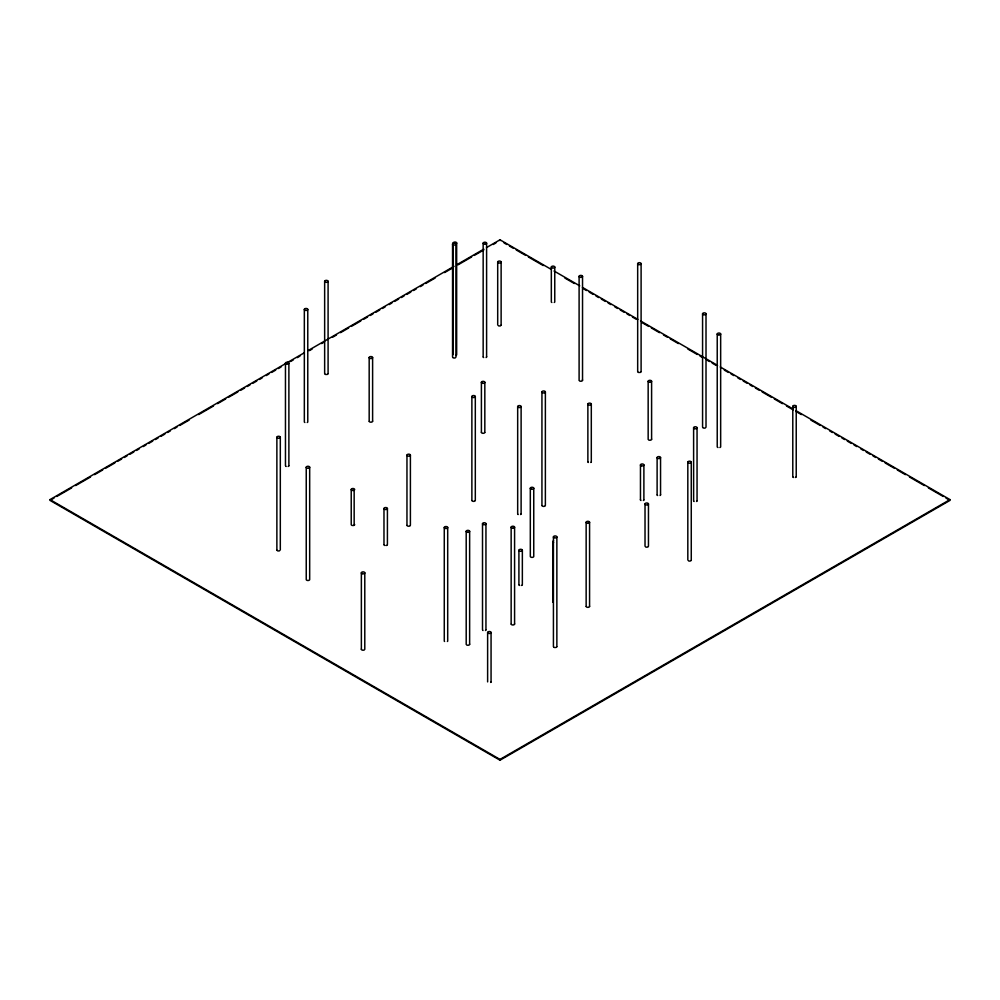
<?xml version="1.0" encoding="UTF-8"?>
<svg xmlns="http://www.w3.org/2000/svg" width="1000" height="1000" viewBox="0 0 1000 1000"><rect width="100%" height="100%" fill="white"/><g stroke="black" fill="none" stroke-linecap="round" stroke-linejoin="round"><path stroke-width="1.5" d="M795.95 410.662L950 499.613L950 500.387L500 760.2L50 500.387L50 499.613L304.05 352.938M308.113 350.588L454.05 266.325M456.763 264.775L483.787 249.163M486.488 247.6L500 239.8L551.35 269.45M51.35 499.613L54.05 498.05M56.762 496.488L71.625 487.912M75.675 485.562L90.538 476.987M94.6 474.65L102.7 469.963M105.4 468.4L114.862 462.938M117.562 461.388L121.625 459.038M124.325 457.475L127.025 455.925M129.725 454.363L133.787 452.025M136.488 450.462L139.188 448.9M143.238 446.562L145.95 445M148.65 443.438L152.7 441.1M155.4 439.538L158.112 437.975M160.812 436.413L164.862 434.075M167.562 432.512L170.275 430.95M174.325 428.612L177.025 427.05M179.725 425.487L189.188 420.037M198.65 414.575L213.512 405.988M217.562 403.65L225.675 398.963M228.375 397.4L237.838 391.95M240.538 390.387L244.6 388.038M247.3 386.488L250 384.925M252.7 383.363L256.762 381.025M259.462 379.462L262.162 377.9M266.212 375.562L268.925 374M271.625 372.438L275.675 370.1M278.375 368.537L281.075 366.975M290.538 361.512L293.238 359.963M297.3 357.612L300 356.05M309.462 350.6L312.162 349.038M321.625 343.575L324.325 342.013M332.438 337.325L336.488 334.988M340.538 332.65L348.65 327.962M351.35 326.413L360.812 320.95M363.512 319.387L367.562 317.05M370.275 315.487L372.975 313.925M375.675 312.362L379.725 310.025M382.438 308.463L385.138 306.9M389.188 304.562L391.887 303M394.6 301.438L398.65 299.1M401.35 297.538L404.05 295.975M406.763 294.425L410.812 292.075M413.512 290.525L416.213 288.962M420.275 286.613L422.975 285.062M425.675 283.5L435.138 278.038M444.6 272.575L452.7 267.887M458.113 264.775L471.625 256.975M474.325 255.413L483.787 249.95M493.237 244.488L495.95 242.925M50 499.613L500 759.412L950 499.613M554.05 271.012L579.725 285.837M582.438 287.4L637.837 319.387M640.537 320.938L717.562 365.412M720.275 366.975L793.238 409.1M504.05 242.925L506.763 244.488M509.462 246.05L513.513 248.388M516.213 249.95L525.675 255.413M528.375 256.975L543.237 265.55M564.862 278.038L574.325 283.5M583.787 288.962L586.487 290.525M589.188 292.075L593.237 294.425M595.95 295.975L598.65 297.538M601.35 299.1L605.4 301.438M608.112 303L610.812 304.562M614.862 306.9L617.562 308.463M620.275 310.025L624.325 312.362M627.025 313.925L629.725 315.487M632.438 317.05L636.487 319.387M641.888 322.512L648.65 326.413M651.35 327.962L659.463 332.65M663.512 334.988L667.562 337.325M670.275 338.888L678.375 343.575M687.837 349.038L697.3 354.5M700 356.05L702.7 357.612M706.762 359.963L709.463 361.512M712.163 363.075L716.213 365.412M724.325 370.1L728.375 372.438M731.075 374L733.787 375.562M737.837 377.9L740.537 379.462M743.238 381.025L747.3 383.363M750 384.925L752.7 386.488M755.4 388.038L759.463 390.387M762.163 391.95L771.625 397.4M774.325 398.963L782.438 403.65M786.488 405.988L793.238 409.888M795.95 411.45L801.35 414.575M810.812 420.037L820.275 425.487M822.975 427.05L825.675 428.612M829.725 430.95L832.438 432.512M835.138 434.075L839.188 436.413M841.888 437.975L844.6 439.538M847.3 441.1L851.35 443.438M854.05 445L856.762 446.562M860.812 448.9L863.512 450.462M866.213 452.025L870.275 454.363M872.975 455.925L875.675 457.475M878.375 459.038L882.438 461.388M885.138 462.938L894.6 468.4M897.3 469.963L905.4 474.65M909.463 476.987L924.325 485.562M928.375 487.912L943.238 496.488M945.95 498.05L948.65 499.613M796.225 406.375L796.225 476.662M792.788 406.375L792.788 476.662M720.662 334.025L720.662 446.688A1.713 0.988 0 0 1 719.912 447.5M717.225 334.025L717.225 446.688A1.713 0.988 0 0 0 717.962 447.5M706.012 313.837A1.713 0.988 0 0 1 703.438 314.7A1.713 0.988 0 0 1 703.438 312.975A1.713 0.988 0 0 1 706.012 313.837L706.012 427.15M702.575 313.837L702.575 427.15M697.05 427.75L697.05 500.775M693.612 427.75L693.612 500.775M691.263 462.188A1.713 0.988 0 0 1 688.688 463.05A1.713 0.988 0 0 1 688.688 461.325A1.713 0.988 0 0 1 691.263 462.188L691.263 560.1M687.825 462.188L687.825 560.1M660.55 457.575A1.713 0.988 0 0 1 657.975 458.438A1.713 0.988 0 0 1 657.975 456.725A1.713 0.988 0 0 1 660.55 457.575L660.55 494.8M657.113 457.575L657.113 494.8M651.6 381.3L651.6 439.25M648.462 503.975A1.713 0.988 0 0 1 645.888 504.837A1.713 0.988 0 0 1 645.888 503.113A1.713 0.988 0 0 1 648.462 503.975L648.462 546.2M648.162 381.3L648.162 439.25M645.025 503.975L645.025 546.2M643.888 464.95L643.888 499.787M641.1 263.663L641.1 371.538M640.462 464.95L640.462 499.787M637.675 263.663L637.675 371.538M591.3 404.125A1.713 0.988 0 0 1 588.725 404.975A1.713 0.988 0 0 1 588.725 403.263A1.713 0.988 0 0 1 591.3 404.125L591.3 461.763M589.575 522.3L589.575 606.35M587.875 404.125L587.875 461.763M586.15 522.3L586.15 606.35M582.537 276.4L582.537 380.25M579.1 276.4L579.1 380.25M556.862 536.938A1.713 0.988 0 0 1 554.275 537.788A1.713 0.988 0 0 1 554.275 536.075A1.713 0.988 0 0 1 556.862 536.938L556.862 646.55M554.763 267.1A1.713 0.988 0 0 1 552.188 267.95A1.713 0.988 0 0 1 552.188 266.238A1.713 0.988 0 0 1 554.763 267.1L554.763 301.775A1.713 0.988 0 0 1 554.263 302.475M553.425 536.938L553.425 646.55M552.85 541.638L552.85 602.325M551.325 267.1L551.325 301.775A1.713 0.988 0 0 0 551.825 302.475M545.375 391.962A1.713 0.988 0 0 1 542.8 392.812A1.713 0.988 0 0 1 542.8 391.1A1.713 0.988 0 0 1 545.375 391.962L545.375 505.412M541.938 391.962L541.938 505.412M533.75 488.263L533.75 556.388A1.713 0.988 0 0 1 532.025 557.388A1.713 0.988 0 0 1 530.312 556.388L530.312 488.263M522.35 550.288A1.713 0.988 0 0 1 519.775 551.138A1.713 0.988 0 0 1 519.775 549.425A1.713 0.988 0 0 1 522.35 550.288L522.35 584.637M521.112 406.575A1.713 0.988 0 0 1 518.538 407.425A1.713 0.988 0 0 1 518.538 405.712A1.713 0.988 0 0 1 521.112 406.575L521.112 513.825M518.913 550.288L518.913 584.637M517.675 406.575L517.675 513.825M514.587 527.225L514.587 623.987M511.15 527.225L511.15 623.987M501.125 262.05A1.713 0.988 0 0 1 498.55 262.9A1.713 0.988 0 0 1 498.55 261.188A1.713 0.988 0 0 1 501.125 262.05L501.125 324.975M500 239.8L500 240.588M500 759.412L500 760.2M497.7 262.05L497.7 324.975M491.062 632.5L491.062 681.888M487.625 632.5L487.625 681.888M486.6 243.2L486.6 356.825M485.95 523.725A1.713 0.988 0 0 1 483.375 524.587A1.713 0.988 0 0 1 483.375 522.875A1.713 0.988 0 0 1 485.95 523.725L485.95 629.8M484.825 382.35L484.825 432.312M483.162 243.2L483.162 356.825M482.512 523.725L482.512 629.8M481.4 382.35L481.4 432.312M475.312 396.538A1.713 0.988 0 0 1 472.738 397.388A1.713 0.988 0 0 1 472.738 395.675A1.713 0.988 0 0 1 475.312 396.538L475.312 500.387M471.875 396.538L471.875 500.387M469.637 531.337L469.637 644.262M466.2 531.337L466.2 644.262M456.662 243.038L456.662 354.613A1.713 0.988 0 0 1 455.925 355.425M455.988 244.075L455.988 357.038M453.225 243.038L453.225 354.613M452.55 244.075L452.55 357.038M447.7 527.525L447.7 640.913A1.713 0.988 0 0 1 447.4 641.475M444.275 527.525L444.275 640.913A1.713 0.988 0 0 0 444.575 641.475M410.4 455.163A1.713 0.988 0 0 1 407.825 456.025A1.713 0.988 0 0 1 407.825 454.3A1.713 0.988 0 0 1 410.4 455.163L410.4 525.237M406.962 455.163L406.962 525.237M387.413 508.537A1.713 0.988 0 0 1 384.837 509.387A1.713 0.988 0 0 1 384.837 507.675A1.713 0.988 0 0 1 387.413 508.537L387.413 544.587M383.975 508.537L383.975 544.587M372.612 357.55A1.713 0.988 0 0 1 370.037 358.413A1.713 0.988 0 0 1 370.037 356.7A1.713 0.988 0 0 1 372.612 357.55L372.612 421.2M369.175 357.55L369.175 421.2M364.787 572.863L364.787 649.225M361.362 572.863L361.362 649.225M354.162 490.2L354.162 525.262M351.225 489.5L351.225 524.55A1.713 0.988 0 0 0 352.587 525.525M328.088 281.35A1.713 0.988 0 0 1 325.513 282.2A1.713 0.988 0 0 1 325.513 280.487A1.713 0.988 0 0 1 328.088 281.35L328.088 373.537M324.65 281.35L324.65 373.537M309.675 467.275A1.713 0.988 0 0 1 307.1 468.137A1.713 0.988 0 0 1 307.1 466.413A1.713 0.988 0 0 1 309.675 467.275L309.675 579.513A1.713 0.988 0 0 1 307.95 580.5A1.713 0.988 0 0 1 306.238 579.513L306.238 467.275M307.775 309.462A1.713 0.988 0 0 1 305.2 310.325A1.713 0.988 0 0 1 305.2 308.6A1.713 0.988 0 0 1 307.775 309.462L307.775 421.788A1.713 0.988 0 0 1 307.275 422.488M304.337 309.462L304.337 421.788A1.713 0.988 0 0 0 304.85 422.488M288.888 363.2L288.888 465.65M285.462 363.2L285.462 465.65M280.312 437.262A1.713 0.988 0 0 1 277.738 438.113A1.713 0.988 0 0 1 277.738 436.4A1.713 0.988 0 0 1 280.312 437.262L280.312 549.95M276.875 437.262L276.875 549.95M485.913 630A1.713 0.988 0 0 1 485.45 630.5M483.013 630.5A1.713 0.988 0 0 1 482.65 630.188M796.188 476.863A1.713 0.988 0 0 1 795.475 477.475M793.538 477.475A1.713 0.988 0 0 1 792.825 476.863M279.562 550.775A1.713 0.988 0 0 1 277.613 550.775M277.175 550.513A1.713 0.988 0 0 1 276.913 550.163M501.1 325.175A1.713 0.988 0 0 1 500.825 325.538M500.387 325.788A1.713 0.988 0 0 1 498.438 325.788M591.163 462.15A1.713 0.988 0 0 1 590.8 462.463M588.375 462.463A1.713 0.988 0 0 1 587.913 461.962M491.025 682.087A1.713 0.988 0 0 1 490.763 682.45M514.55 623.775A1.713 0.988 0 0 1 513.212 624.95A1.713 0.988 0 0 1 511.188 624.188M589.55 606.15A1.713 0.988 0 0 1 588.212 607.325A1.713 0.988 0 0 1 586.188 606.55M697.013 500.975A1.713 0.988 0 0 1 696.55 501.475M694.112 501.475A1.713 0.988 0 0 1 693.763 501.163M582.388 379.862A1.713 0.988 0 0 1 581.65 381.112A1.713 0.988 0 0 1 579.4 380.812M328.05 373.738A1.713 0.988 0 0 1 326.725 374.513M326.025 374.513A1.713 0.988 0 0 1 324.8 373.925M643.85 499.988A1.713 0.988 0 0 1 643.388 500.487M640.962 500.487A1.713 0.988 0 0 1 640.487 499.588M553.6 542.463A1.713 0.988 0 0 1 553.6 540.825M364.487 649.788A1.713 0.988 0 0 1 362.4 650.138A1.713 0.988 0 0 1 361.4 649.025M288.85 465.85A1.713 0.988 0 0 1 288.15 466.463M286.2 466.463A1.713 0.988 0 0 1 285.6 466.037M641.062 371.737A1.713 0.988 0 0 1 639.738 372.512M639.038 372.512A1.713 0.988 0 0 1 637.812 371.938M522.2 585.037A1.713 0.988 0 0 1 521.6 585.45M519.65 585.45A1.713 0.988 0 0 1 518.95 584.837M648.325 546.6A1.713 0.988 0 0 1 645.537 546.9M410.25 525.638A1.713 0.988 0 0 1 408.512 526.225A1.713 0.988 0 0 1 407 525.45M453.537 243.6A1.713 0.988 0 0 1 454.062 242.188A1.713 0.988 0 0 1 456.475 242.587A1.713 0.988 0 0 1 455.625 243.95M455.487 357.738A1.713 0.988 0 0 1 452.688 357.425M387.275 544.975A1.713 0.988 0 0 1 386.375 545.487M385.012 545.487A1.713 0.988 0 0 1 384.012 544.788M691.112 560.487A1.713 0.988 0 0 1 688.562 560.913M651.562 439.05A1.713 0.988 0 0 1 650.562 440.163A1.713 0.988 0 0 1 648.462 439.812M545.225 505.8A1.713 0.988 0 0 1 543.488 506.4A1.713 0.988 0 0 1 541.975 505.613M521.075 514.038A1.713 0.988 0 0 1 520.6 514.538M518.175 514.538A1.713 0.988 0 0 1 517.812 514.225M556.825 646.75A1.713 0.988 0 0 1 555.487 647.525M554.788 647.525A1.713 0.988 0 0 1 553.562 646.938M372.575 421A1.713 0.988 0 0 1 371.238 422.163A1.713 0.988 0 0 1 369.212 421.4M354.663 524.55A1.713 0.988 0 0 1 353.3 525.525M705.512 427.85A1.713 0.988 0 0 1 702.712 427.537M660.512 494.588A1.713 0.988 0 0 1 660.05 495.5M657.613 495.5A1.713 0.988 0 0 1 657.15 495M484.8 432.512A1.713 0.988 0 0 1 482.762 433.288A1.713 0.988 0 0 1 481.438 432.113M486.562 356.625A1.713 0.988 0 0 1 486.1 357.537M483.675 357.537A1.713 0.988 0 0 1 483.2 357.038M469.6 644.062A1.713 0.988 0 0 1 468.6 645.175A1.713 0.988 0 0 1 466.5 644.825M475.175 500.775A1.713 0.988 0 0 1 473.425 501.362A1.713 0.988 0 0 1 471.912 500.588M793.363 407.113A1.713 0.988 0 0 0 796.188 406.575A1.713 0.988 0 0 0 793.962 405.438A1.713 0.988 0 0 0 793.363 407.113M444.837 528.263A1.713 0.988 0 0 0 447.663 527.725A1.713 0.988 0 0 0 445.45 526.587A1.713 0.988 0 0 0 444.837 528.263M488.2 633.237A1.713 0.988 0 0 0 491.025 632.7A1.713 0.988 0 0 0 488.812 631.562A1.713 0.988 0 0 0 488.2 633.237M511.725 527.962A1.713 0.988 0 0 0 514.55 527.425A1.713 0.988 0 0 0 512.325 526.275A1.713 0.988 0 0 0 511.725 527.962M586.725 523.038A1.713 0.988 0 0 0 589.55 522.5A1.713 0.988 0 0 0 587.325 521.362A1.713 0.988 0 0 0 586.725 523.038M694.188 428.5A1.713 0.988 0 0 0 697.013 427.962A1.713 0.988 0 0 0 694.8 426.812A1.713 0.988 0 0 0 694.188 428.5M579.675 277.137A1.713 0.988 0 0 0 582.5 276.6A1.713 0.988 0 0 0 580.275 275.45A1.713 0.988 0 0 0 579.675 277.137M641.025 465.688A1.713 0.988 0 0 0 643.85 465.15A1.713 0.988 0 0 0 641.637 464.012A1.713 0.988 0 0 0 641.025 465.688M361.925 573.612A1.713 0.988 0 0 0 364.762 573.075A1.713 0.988 0 0 0 362.537 571.925A1.713 0.988 0 0 0 361.925 573.612M286.025 363.938A1.713 0.988 0 0 0 288.85 363.4A1.713 0.988 0 0 0 286.637 362.25A1.713 0.988 0 0 0 286.025 363.938M638.237 264.4A1.713 0.988 0 0 0 641.062 263.863A1.713 0.988 0 0 0 638.85 262.725A1.713 0.988 0 0 0 638.237 264.4M453.125 244.812A1.713 0.988 0 0 0 455.95 244.275A1.713 0.988 0 0 0 453.738 243.137A1.713 0.988 0 0 0 453.125 244.812M648.737 382.038A1.713 0.988 0 0 0 651.562 381.5A1.713 0.988 0 0 0 649.35 380.363A1.713 0.988 0 0 0 648.737 382.038M717.8 334.762A1.713 0.988 0 0 0 720.625 334.225A1.713 0.988 0 0 0 718.4 333.088A1.713 0.988 0 0 0 717.8 334.762M351.8 490.238A1.713 0.988 0 0 0 354.625 489.7A1.713 0.988 0 0 0 352.413 488.562A1.713 0.988 0 0 0 351.8 490.238M530.887 489A1.713 0.988 0 0 0 533.713 488.475A1.713 0.988 0 0 0 531.5 487.325A1.713 0.988 0 0 0 530.887 489M481.962 383.088A1.713 0.988 0 0 0 484.8 382.55A1.713 0.988 0 0 0 482.575 381.4A1.713 0.988 0 0 0 481.962 383.088M483.738 243.938A1.713 0.988 0 0 0 486.562 243.4A1.713 0.988 0 0 0 484.35 242.262A1.713 0.988 0 0 0 483.738 243.938M466.775 532.075A1.713 0.988 0 0 0 469.6 531.538A1.713 0.988 0 0 0 467.388 530.4A1.713 0.988 0 0 0 466.775 532.075"/></g></svg>
